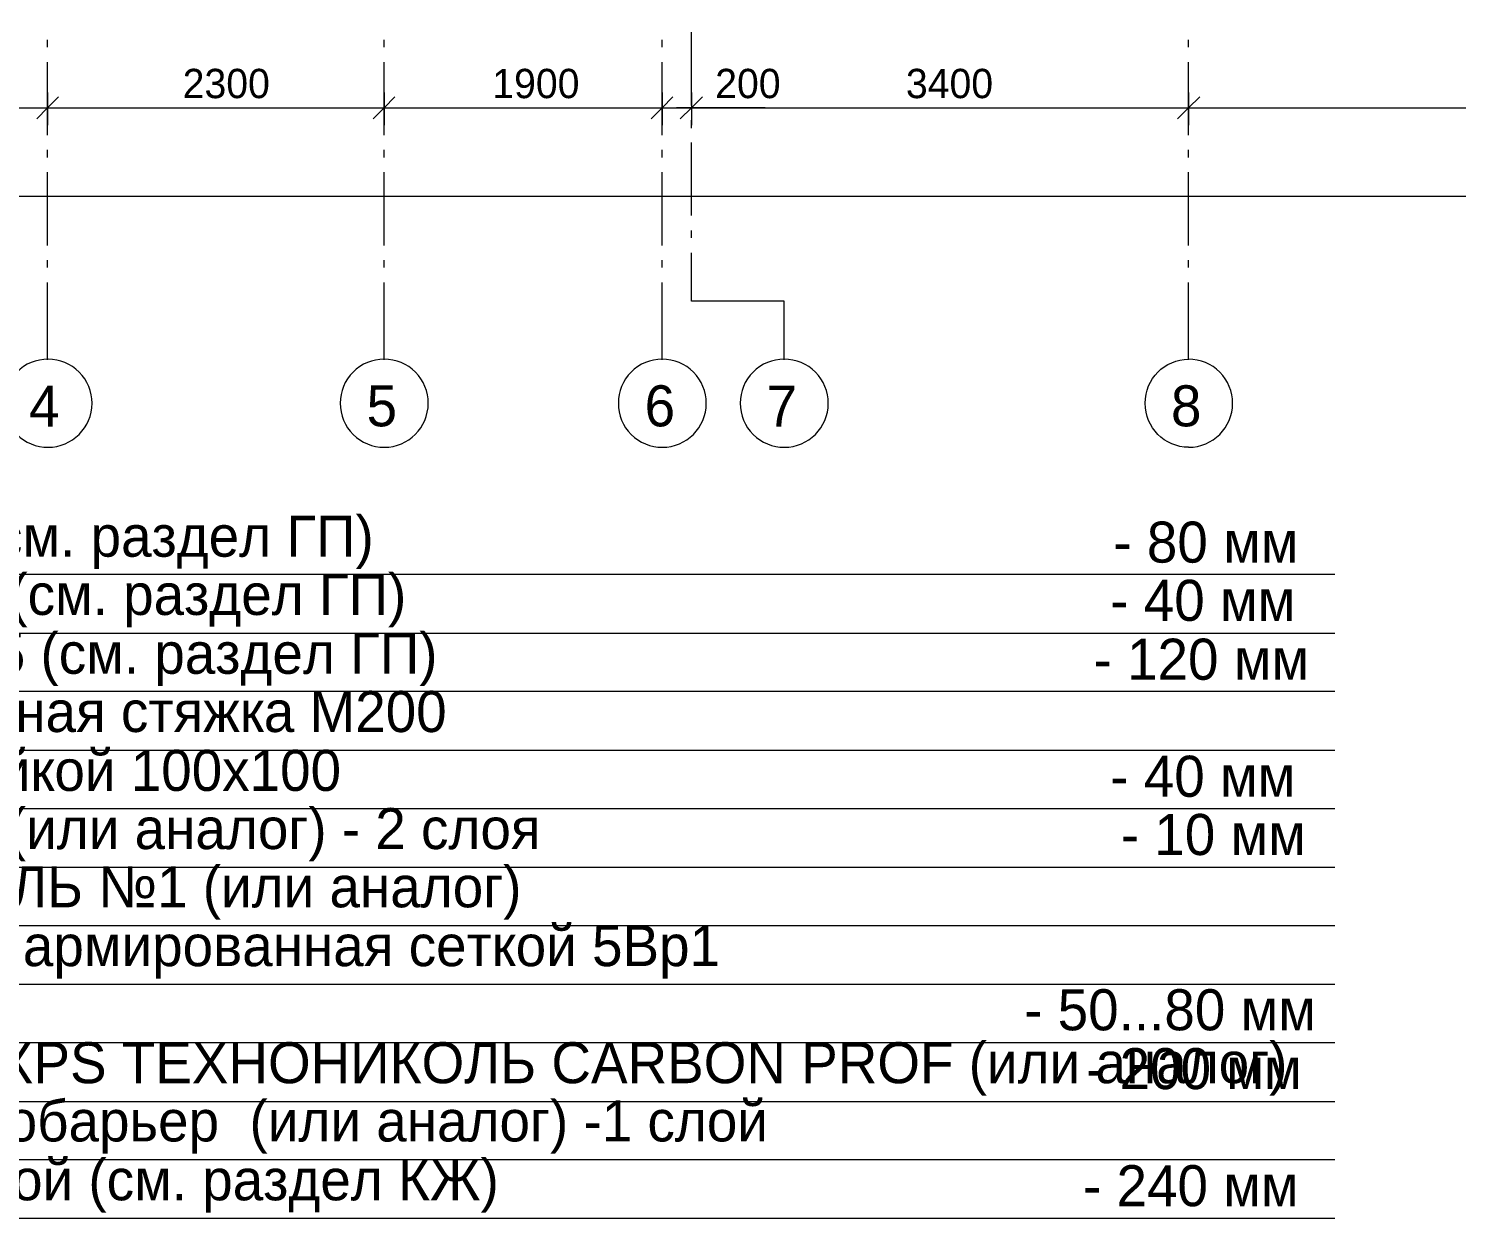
# Model space of a CAD drawing. Header units: millimetres. Extents: x -135211 to 49383, y -8033 to 228499.
# Drawn here: x -95777 to -86015, y 34702 to 42833 of the extents above; entities that cross this region are included whole.
import ezdxf

# ---------------------------------------------------------------- set-up
doc = ezdxf.new("R2010")
doc.units = ezdxf.units.MM
doc.layers.add('PDF _Геометрия', color=7, linetype='Continuous', true_color=0x1d1d1d)
doc.layers.add('PDF _Текст', color=7, linetype='Continuous')

msp = doc.modelspace()

# ---------------------------------------------------------------- linework, layer by layer
at = {"layer": 'PDF _Геометрия', "color": 7, "lineweight": 9}
for points in [[(-86847, 34701.6), (-101844.8, 34701.6), (-101844.8, 39104), (-101844.8, 48802)], [(-95647.6, 42706.3), (-95647.6, 42757.1)], [(-93344.8, 42706.3), (-93344.8, 42757.1)], [(-91444.2, 42706.3), (-91444.2, 42757.1)], [(-91245.2, 42308.4), (-91245.2, 42807.9)], [(-87846.1, 42706.3), (-87846.1, 42757.1)], [(-95647.6, 42105.2), (-95647.6, 42604.7)], [(-93344.8, 42105.2), (-93344.8, 42604.7)], [(-91444.2, 42105.2), (-91444.2, 42604.7)], [(-87846.1, 42105.2), (-87846.1, 42604.7)], [(-95647.6, 42397.3), (-95647.6, 42291.5), (-95647.6, 42173)], [(-93344.8, 42397.3), (-93344.8, 42291.5), (-93344.8, 42173)], [(-91444.2, 42397.3), (-91444.2, 42291.5), (-91444.2, 42173)], [(-91245.2, 42397.3), (-91245.2, 42291.5), (-91245.2, 42173)], [(-87846.1, 42397.3), (-87846.1, 42291.5), (-87846.1, 42173)], [(-103563.4, 42291.5), (-95647.6, 42291.5), (-93344.8, 42291.5), (-91444.2, 42291.5), (-91245.2, 42291.5), (-87846.1, 42291.5), (-83147.3, 42291.5), (-80146.1, 42291.5), (-79815.9, 42291.5), (-77547, 42291.5), (-74147.8, 42291.5), (-72145.6, 42291.5), (-71146.6, 42291.5), (-68797.2, 42291.5), (-66498.7, 42291.5), (-65148.3, 42291.5), (-65148.3, 42173)], [(-90741.5, 42291.5), (-91185.9, 42291.5), (-91346.8, 42291.5)], [(-91245.2, 42151.8), (-91245.2, 42206.8)], [(-95647.6, 41952.8), (-95647.6, 42003.6)], [(-93344.8, 41952.8), (-93344.8, 42003.6)], [(-91444.2, 41952.8), (-91444.2, 42003.6)], [(-91245.2, 41554.9), (-91245.2, 42054.4)], [(-87846.1, 41952.8), (-87846.1, 42003.6)], [(-95647.6, 41351.7), (-95647.6, 41851.3)], [(-93344.8, 41351.7), (-93344.8, 41851.3)], [(-91444.2, 41351.7), (-91444.2, 41851.3)], [(-87846.1, 41351.7), (-87846.1, 41851.3)], [(-103561.8, 41688.5), (175.3, 41688.5)], [(-91245.2, 41402.5), (-91245.2, 41453.3)], [(-90610.2, 40568.6), (-90610.2, 40970.8), (-91245.2, 40970.8), (-91245.2, 41301)], [(-95647.6, 41199.4), (-95647.6, 41250.2)], [(-93344.8, 41199.4), (-93344.8, 41250.2)], [(-91444.2, 41199.4), (-91444.2, 41250.2)], [(-87846.1, 41199.4), (-87846.1, 41250.2)], [(-95647.6, 40568.6), (-95647.6, 41097.8)], [(-93344.8, 40568.6), (-93344.8, 41097.8)], [(-91444.2, 40568.6), (-91444.2, 41097.8)], [(-87846.1, 40568.6), (-87846.1, 41097.8)], [(-101844.8, 39104), (-86847, 39104)], [(-101844.8, 38701.8), (-86847, 38701.8)], [(-101844.8, 38303.9), (-86847, 38303.9)], [(-101844.8, 37901.8), (-86847, 37901.8)], [(-101844.8, 37503.9), (-86847, 37503.9)], [(-101844.8, 37101.7), (-86847, 37101.7)], [(-101844.8, 36703.8), (-86847, 36703.8)], [(-101844.8, 36301.7), (-86847, 36301.7)], [(-101844.8, 35903.8), (-86847, 35903.8)], [(-101844.8, 35501.6), (-86847, 35501.6)], [(-101844.8, 35103.7), (-86847, 35103.7)]]:
    msp.add_lwpolyline(points, dxfattribs=at)
at = {"layer": 'PDF _Геометрия', "color": 7, "lineweight": 18}
for points in [[(-95571.4, 42367.7), (-95647.6, 42291.5), (-95719.6, 42215.3)], [(-93272.8, 42367.7), (-93344.8, 42291.5), (-93421, 42215.3)], [(-91372.2, 42367.7), (-91444.2, 42291.5), (-91520.4, 42215.3)], [(-91169, 42367.7), (-91245.2, 42291.5), (-91321.4, 42215.3)], [(-87769.9, 42367.7), (-87846.1, 42291.5), (-87922.2, 42215.3)]]:
    msp.add_lwpolyline(points, dxfattribs=at)
at = {"layer": 'PDF _Геометрия', "color": 7, "lineweight": 9}
for points in [[(-95643.4, 40572.9, 0.422535), (-95943.9, 40272.3, 0.417263), (-95643.4, 39971.8, 0.411972), (-95342.8, 40272.3, 0.417263)], [(-93344.8, 40572.9, 0.422535), (-93645.4, 40272.3, 0.417263), (-93344.8, 39971.8, 0.411972), (-93044.3, 40272.3, 0.417263)], [(-91444.2, 40572.9, 0.422535), (-91744.7, 40272.3, 0.417263), (-91444.2, 39971.8, 0.411972), (-91143.6, 40272.3, 0.417263)], [(-90610.2, 40572.9, 0.422535), (-90910.8, 40272.3, 0.417263), (-90610.2, 39971.8, 0.411972), (-90309.7, 40272.3, 0.417263)]]:
    msp.add_lwpolyline(points, format="xyb", close=True, dxfattribs=at)
msp.add_lwpolyline([(-87846.1, 39971.8, 0.411972), (-87545.5, 40272.3, 0.417263), (-87846.1, 40572.9)], format="xyb", dxfattribs=at)
for points in [[(-88142.4, 40272.3), (-88142.4, 40441.6), (-88011.1, 40572.9), (-87846.1, 40572.9)], [(-87846.1, 39971.8), (-88011.1, 39971.8), (-88142.4, 40107.2), (-88142.4, 40272.3)]]:
    msp.add_open_spline(points, degree=3, dxfattribs=at)

# ---------------------------------------------------------------- texts
at = {"layer": 'PDF _Текст', "attachment_point": 4, "style": ''}
for s, insert, char_height in [('2300', (-94723.2, 42456.5), 200.42), ('1900', (-92606.6, 42456.5), 200.42), ('200', (-91082.7, 42456.5), 200.42), ('3400', (-89778.9, 42456.5), 200.42), ('4', (-95773.1, 40253), 280.3), ('5', (-93466, 40253), 280.3), ('6', (-91565.2, 40253), 280.3), ('7', (-90731.3, 40253), 280.3), ('8', (-87967, 40253), 280.3), ('Покрытие бетонной брусчаткой (см. раздел ГП)', (-101742, 39321.7), 280.262), ('- 80 мм', (-88360.7, 39321.7), 280.26), ('Сухая цементно-песчаная смесь (см. раздел ГП)', (-101742, 38923.8), 280.262), ('- 40 мм', (-88381.8, 38923.8), 280.26), ('Жесткий укатываемый бетон B 75 (см. раздел ГП)', (-101742, 38521.6), 280.262), ('- 120 мм', (-88496.1, 38521.6), 280.26), ('Выравнивающая цементно-песчаная стяжка М200', (-101742, 38123.7), 280.262), ('армированная сеткой 5Вр1 с ячейкой 100x100', (-101742, 37721.5), 280.262), ('- 40 мм', (-88381.8, 37721.5), 280.26), ('Гидроизоляция Техноэласт ЭПП (или аналог) - 2 слоя', (-101742, 37323.6), 280.262), ('- 10 мм', (-88309.9, 37323.6), 280.26), ('Праймер битумный ТЕХНОНИКОЛЬ №1 (или аналог)', (-101742, 36925.7), 280.262), ('Цементно-песчаная стяжка М200 армированная сеткой 5Вр1', (-101742, 36523.5), 280.262), ('- 50...80 мм', (-88970.3, 36125.6), 280.262), ('Экструзионный пенополистирол XPS ТЕХНОНИКОЛЬ CARBON PROF (или аналог)', (-101742, 35723.4), 280.262), ('- 200 мм', (-88546.9, 35723.4), 280.26), ('Пароизоляция Технониколь Технобарьер  (или аналог) -1 слой', (-101742, 35325.5), 280.262), ('Ж/б плита с последующей затиркой (см. раздел КЖ)', (-101742, 34923.4), 280.262), ('- 240 мм', (-88568.1, 34923.4), 280.26)]:
    msp.add_mtext(s, dxfattribs=dict(at, insert=insert, char_height=char_height))

doc.saveas('drawing.dxf')
